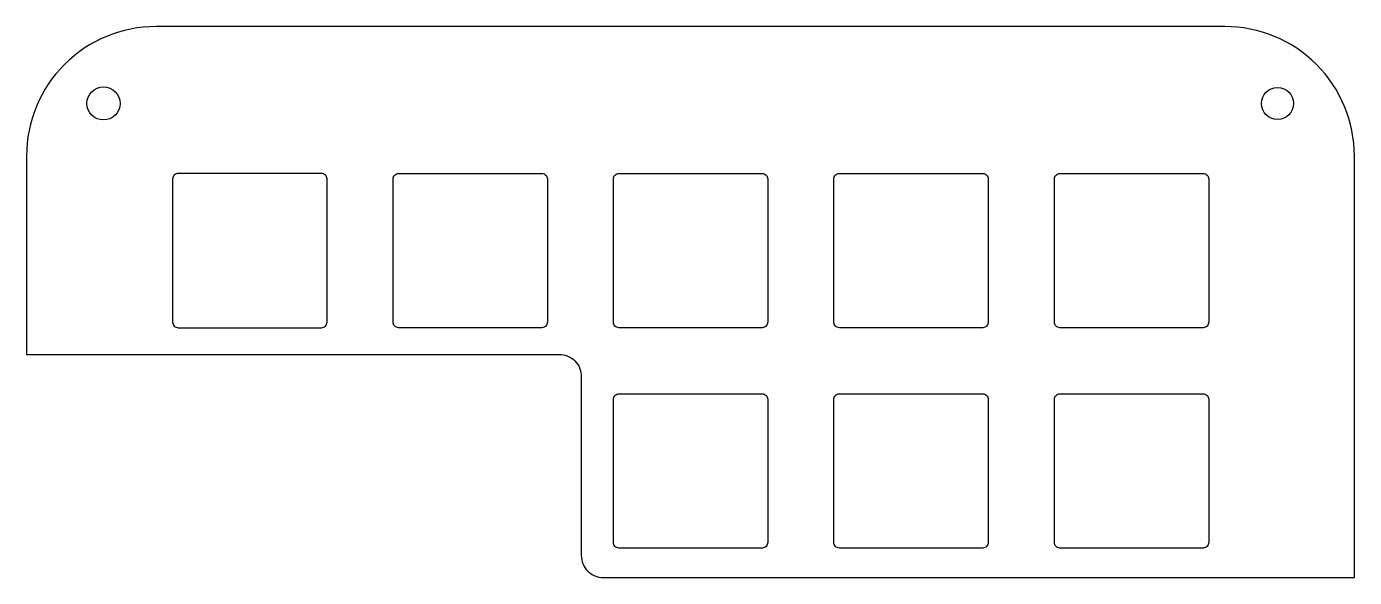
# Model space of a CAD drawing. Header units: millimetres. Extents: x -60 to 60, y -5 to 45.
import ezdxf

# ---------------------------------------------------------------- set-up
doc = ezdxf.new("R2010")
doc.units = ezdxf.units.MM
doc.layers.get('0').update_dxf_attribs({"linetype": 'CONTINUOUS'})

msp = doc.modelspace()

# ---------------------------------------------------------------- linework, layer by layer
for points in [[(-48.5, 44.75, 0.414214), (-60.25, 33), (-60.25, 15), (-11.94, 15, -0.414214), (-9.94, 13), (-9.94, -3.25, 0.414214), (-7.94, -5.25), (60.18, -5.25), (60.18, 33, 0.414214), (48.43, 44.75)], [(-46.5, 31.42, 0.414214), (-47, 30.92), (-47, 17.92, 0.414214), (-46.5, 17.42), (-33.5, 17.42, 0.414214), (-33, 17.92), (-33, 30.92, 0.414214), (-33.5, 31.42)], [(-27.01, 17.92), (-27.01, 30.92, -0.414214), (-26.51, 31.42), (-13.51, 31.42, -0.414214), (-13.01, 30.92), (-13.01, 17.92, -0.414214), (-13.51, 17.42), (-26.51, 17.42, -0.414214)], [(-6.53, 31.42), (6.47, 31.42, -0.414214), (6.97, 30.92), (6.97, 17.92, -0.414214), (6.47, 17.42), (-6.53, 17.42, -0.414214), (-7.03, 17.92), (-7.03, 30.92, -0.414214)], [(13.47, 31.42), (26.47, 31.42, -0.414214), (26.97, 30.92), (26.97, 17.92, -0.414214), (26.47, 17.42), (13.47, 17.42, -0.414214), (12.97, 17.92), (12.97, 30.92, -0.414214)], [(33.47, 31.42), (46.47, 31.42, -0.414214), (46.97, 30.92), (46.97, 17.92, -0.414214), (46.47, 17.42), (33.47, 17.42, -0.414214), (32.97, 17.92), (32.97, 30.92, -0.414214)], [(-6.53, 11.42), (6.47, 11.42, -0.414214), (6.97, 10.92), (6.97, -2.08, -0.414214), (6.47, -2.58), (-6.53, -2.58, -0.414214), (-7.03, -2.08), (-7.03, 10.92, -0.414214)], [(13.47, 11.42), (26.47, 11.42, -0.414214), (26.97, 10.92), (26.97, -2.08, -0.414214), (26.47, -2.58), (13.47, -2.58, -0.414214), (12.97, -2.08), (12.97, 10.92, -0.414214)], [(32.97, -2.08), (32.97, 10.92, -0.414214), (33.47, 11.42), (46.47, 11.42, -0.414214), (46.97, 10.92), (46.97, -2.08, -0.414214), (46.47, -2.58), (33.47, -2.58, -0.414214)]]:
    msp.add_lwpolyline(points, format="xyb", close=True)
for centre, radius in [((-53.27, 37.77), 1.5), ((53.21, 37.77), 1.45)]:
    msp.add_circle(centre, radius)

doc.saveas('drawing.dxf')
